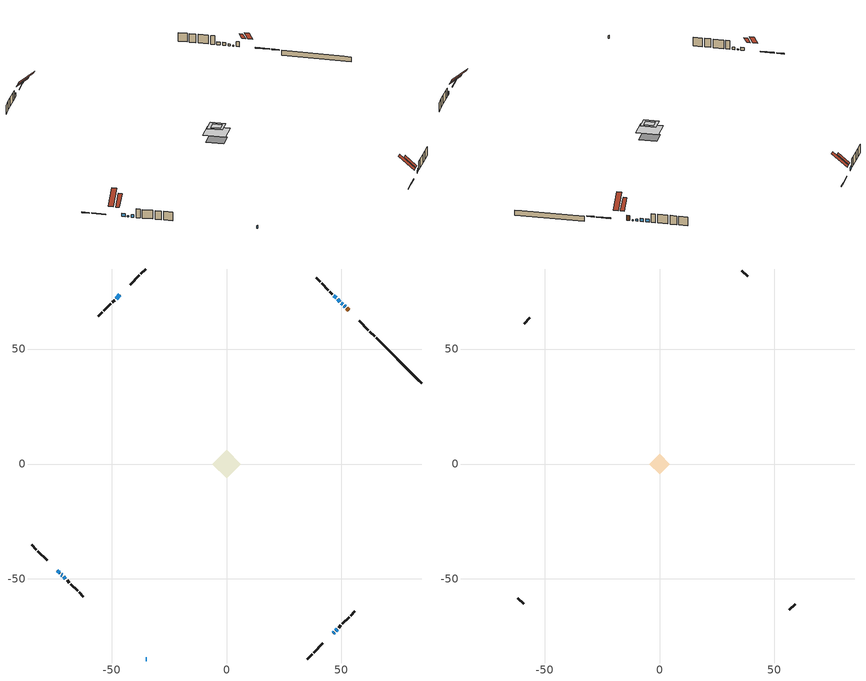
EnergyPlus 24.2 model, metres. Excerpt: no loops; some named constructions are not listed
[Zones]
conditioned space
 floor adiabatic (AdiabaticFloorConstruction): -6.3,0 0,6.3 6.3,0 0,-6.3 z1.9
 floor foundation (Slab1 construction): -4.92,0.22 -0.22,4.92 4.92,-0.22 0.22,-4.92 z-1.48
 wall outside (RimJoist1 construction): 35.13,-84.81 37.25,-82.69 / -84.81,-35.13 -82.69,-37.25 / -35.13,84.81 -37.25,82.69 / 64.45,55.49 62.33,57.61 z0.68:0.98
 wall outside (RimJoist2 construction): 37.91,-82.03 41.94,-78 / -82.03,-37.91 -78,-41.94 / -37.91,82.03 -41.94,78 / 61.68,58.26 57.64,62.3 z0.68:0.98
 wall outside (AdiabaticWallConstruction 1): 53.15,66.79 52.23,67.71 z0.68:2.71
 wall outside (AdiabaticWallConstruction): -35.13,-84.81 -34.71,-84.81 / -73.5,-46.44 -72.53,-47.41 / 49.32,70.62 48.35,71.59 / 47.69,72.25 46.72,73.22 z0.68:1.9; 51.58,68.36 51.21,68.73 / -71.88,-48.06 -71.51,-48.43 z0.68:1.07; 50.55,69.39 49.97,69.97 z0.68:1.44; -46.44,73.5 -47.98,71.96 / 47.51,-72.43 48.08,-71.86 z0.68:2.05; 46.44,-73.5 46.85,-73.09 / -70.85,-49.09 -70.02,-49.91 z0.68:1.7
 wall outside (Wall1 construction): 48.74,-71.2 49.79,-70.15 / -69.37,-50.57 -68.31,-51.62 / -48.64,71.3 -49.69,70.25 / 46.07,73.87 45.01,74.93 z0.68:4.34
 wall outside (Wall2 construction): 50.45,-69.49 53.39,-66.55 / -67.66,-52.28 -64.72,-55.22 / -50.35,69.59 -53.29,66.65 / 44.35,75.59 41.42,78.52 z0.68:4.34
 wall outside (Wall3 construction): 54.05,-65.89 55.85,-64.09 / -64.06,-55.88 -62.26,-57.68 / -53.95,65.99 -55.75,64.19 / 40.76,79.18 38.96,80.98 z0.68:4.34
 wall foundation (FoundationWall1 construction): 65.11,54.83,-1.48 65.11,54.83,0.68 82.84,37.1,0.68 82.84,37.1,0.54 84.81,35.13,0.54 84.81,35.13,-1.48
 window (WindowConstruction 8): -35.13,-84.81 -34.71,-84.81 z0.68:1.9
 window (WindowConstruction 7): -73.5,-46.44 -72.53,-47.41 z0.68:1.9
 window (WindowConstruction 9): 51.57,68.37 51.21,68.73 z0.68:1.07
 window (WindowConstruction 10): -71.88,-48.06 -71.51,-48.43 z0.68:1.07
 window (WindowConstruction): 50.55,69.39 49.98,69.96 z0.68:1.44
 window (WindowConstruction 1): -46.44,73.5 -47.98,71.96 z0.68:2.05
 window (WindowConstruction 2): 46.44,-73.5 46.85,-73.09 z0.68:1.69
 window (WindowConstruction 3): 47.51,-72.43 48.08,-71.86 z0.68:2.05
 window (WindowConstruction 4): -70.85,-49.09 -70.03,-49.91 z0.68:1.69
 window (WindowConstruction 5): 49.32,70.62 48.35,71.59 z0.68:1.9
 window (WindowConstruction 6): 47.69,72.25 46.72,73.22 z0.68:1.9
 door (Door): 53.15,66.79 52.23,67.71 z0.68:2.71
 ceiling adiabatic (AdiabaticFloorConstruction): 0,-6.3 6.3,0 0,6.3 -6.3,0 z1.9
 roof outside (Roof3 construction): 45.78,-74.16,4.34 42.5,-70.88,8.21 41.43,-71.95,8.21 44.71,-75.23,4.34; -74.16,-45.78,4.34 -70.88,-42.5,8.21 -71.95,-41.43,8.21 -75.23,-44.71,4.34; -45.78,74.16,4.34 -42.5,70.88,8.21 -41.43,71.95,8.21 -44.71,75.23,4.34; 53.8,66.14,4.34 50.52,62.85,8.21 51.59,61.78,8.21 54.87,65.07,4.34
attic - vented
 floor to conditioned space (Floor1 construction Reversed): -2.59,0 0,2.59 2.59,0 0,-2.59 z4.34
 floor to conditioned space (Floor2 construction Reversed): -4.4,0 0,4.4 4.4,0 0,-4.4 z4.34
 wall outside (Wall4 construction): 56.5,-63.43 59.02,-60.92 / -61.6,-58.34 -59.09,-60.85 / -56.4,63.54 -58.92,61.02 / 38.3,81.64 35.79,84.15 z0.68:4.34
 roof outside (Roof1 construction): 44.05,-75.89,4.34 39.58,-71.42,9.61 38.13,-72.87,9.61 42.6,-77.34,4.34; -75.89,-44.05,4.34 -71.42,-39.58,9.61 -72.87,-38.13,9.61 -77.34,-42.6,4.34; -44.05,75.89,4.34 -39.58,71.42,9.61 -38.13,72.87,9.61 -42.6,77.34,4.34; 55.53,64.41,4.34 51.06,59.94,9.61 52.51,58.49,9.61 56.98,62.96,4.34
[Material] Roughness=Rough; Thermal Absorptance=0.9
Name | Thickness {m} | Conductivity {W/m-K} | Density {kg/m3} | Specific Heat {J/kg-K} | Solar Absorptance | Visible Absorptance
ceiling stud and cavity | 0.1397 | 0.105783 | 65.682 | 1177.47 | 0.7 | 0.7
ceiling stud and cavity 1 | 0.0889 | 0.9709 | 20.9862 | 1087.66 | 0.7 | 0.7
gypsum board | 0.0127 | 0.160291 | 801 | 837.4 | 0.6 | 0.6
gypsum board 1 | 0.00254 | 0.160291 | 801 | 837.4 | 0.6 | 0.6
[Construction]
Floor1 construction: ceiling stud and cavity, gypsum board
Floor2 construction: ceiling stud and cavity 1, gypsum board 1
[EnergyManagementSystem:Program]
natural_vent_program: Set Tin = tin_s; Set Tout = tout_s; Set Wout = out_wt_s; Set Pbar = out_pb_s; Set Phiout = (@RhFnTdbWPb Tout Wout Pbar); Set MaxHR = 0.0115; Set Tnvsp = (htg_sp_s + clg_sp_s) / 2; Set NVavail = natural_vent_s; Set ClgSsnAvail = cool_season; Set Qnv = 0; Set Qwhf = 0; Set whole_house_fan_mix_act = 0; Set whole_house_fan_act = 0; If ((Wout < MaxHR) && (Tin > Tout) && (Tin > Tnvsp) && (ClgSsnAvail > 0)); Set WHF_Flow = 0; Set Adj = (Tin-Tnvsp)/(Tin-Tout); Set Adj = (@Min Adj 1); Set Adj = (@Max Adj 0); If (WHF_Flow > 0); Set Qwhf = WHF_Flow*Adj; Set whole_house_fan_mix_act = WHF_Flow*Adj; Set WHF_W = 0; Set whole_house_fan_act = WHF_W*Adj; ElseIf (NVavail > 0); Set NVArea = 0.0; Set Cs = 0.00015761837850905244; Set Cw = 2.9389997769960173e-05; Set Tdiff = Tin-Tout; Set dT = (@Abs Tdiff); Set Vwind = site_vw_s; Set SGNV = NVArea*Adj*((((Cs*dT)+(Cw*(Vwind^2)))^0.5)/1000); Set MaxNV = 1.7066673562068484; Set Qnv = (@Min SGNV MaxNV); EndIf; EndIf; Set natural_vent_flow_act = Qnv; Set whole_house_fan_flow_act = Qwhf; Set natural_vent_program_Qnv = Qnv; Set natural_vent_program_Qwhf = Qwhf
total_airflows_program: Set total_infil_flow_rate = 0; Set total_mechvent_flow_rate = 0; Set total_natvent_flow_rate = 0; Set total_whf_flow_rate = 0; Set total_infil_flow_rate = total_infil_flow_rate + (infil_program_Qinf * 1); Set total_mechvent_flow_rate = total_mechvent_flow_rate + (infil_program_Qfan * 1); Set total_natvent_flow_rate = total_natvent_flow_rate + (natural_vent_program_Qnv * 1); Set total_whf_flow_rate = total_whf_flow_rate + (natural_vent_program_Qwhf * 1)
total_loads_program: Set loads_htg_tot = 0; Set loads_clg_tot = 0; If htg_load_cond > 0; Set loads_htg_tot = loads_htg_tot + (htg_load_cond - clg_load_cond) * 1.0; EndIf; Set loads_htg_tot = (@Max loads_htg_tot 0); If clg_load_cond > 0; Set loads_clg_tot = loads_clg_tot + (clg_load_cond - htg_load_cond) * 0.0; EndIf; Set loads_clg_tot = (@Max loads_clg_tot 0)
unmet_hours_program: Set htg_unmet_hours = 0; Set clg_unmet_hours = 0; Set unit_htg_unmet_hours = 0; If ((DayOfYear >= 1) && (DayOfYear <= 365)); Set unit_htg_unmet_hours = unit_htg_unmet_hours + conditioned_space_htg_unmet_s; If unit_htg_unmet_hours > htg_unmet_hours; Set htg_unmet_hours = unit_htg_unmet_hours; EndIf; EndIf
water_heater_EC_adj: If WarmupFlag == 0; Set dhw_e_cons = water_heater_energy + water_heater_on_cycle_parasitic + water_heater_off_cycle_parasitic; Set water_heater_ec_adj_act = 0.0 * dhw_e_cons / 1; EndIf
[EnergyManagementSystem:ProgramCallingManager]
component_loads_program_calling_manager: EndOfZoneTimestepAfterZoneReporting; component_loads_program
fridge_schedule_program_calling_manager: BeginZoneTimestepAfterInitHeatBalance; fridge_schedule_program
furnace_supply_fan_disaggregate_program_calling_manager: EndOfSystemTimestepBeforeHVACReporting; furnace_supply_fan_disaggregate_program
infil_program_calling_manager: BeginZoneTimestepAfterInitHeatBalance; infil_program
natural_vent_program_calling_manager: BeginZoneTimestepAfterInitHeatBalance; natural_vent_program
total_airflows_program_calling_manager: EndOfZoneTimestepAfterZoneReporting; total_airflows_program
total_loads_program_calling_manager: EndOfZoneTimestepAfterZoneReporting; total_loads_program
unmet_hours_program_calling_manager: EndOfZoneTimestepBeforeZoneReporting; unmet_hours_program
water_heater_EC_adj_ProgramManager: EndOfSystemTimestepBeforeHVACReporting; water_heater_EC_adj
[EnergyManagementSystem:OutputVariable] Type of Data in Variable=Summed
Name | EMS Variable | Update Frequency | EMS Program or Subroutine | Units
furnace supply fan disaggregate htg primary | furnace_supply_fan_primary_htg | SystemTimestep | furnace_supply_fan_disaggregate_program | J
loads_htg_tot_peakload_outvar; loads_htg_tot_annual_outvar; Energy Management System Output Variable 1; Energy Management System Output Variable 45 | loads_htg_tot | ZoneTimestep | total_loads_program | J
loads_clg_tot_peakload_outvar; loads_clg_tot_annual_outvar; Energy Management System Output Variable 2; Energy Management System Output Variable 46 | loads_clg_tot | ZoneTimestep | total_loads_program | J
htg_unmet_hours_annual_outvar; Energy Management System Output Variable 3 | htg_unmet_hours | ZoneTimestep | unmet_hours_program | hr
clg_unmet_hours_annual_outvar; Energy Management System Output Variable 4 | clg_unmet_hours | ZoneTimestep | unmet_hours_program | hr
loads_htg_roofs_annual_outvar; Energy Management System Output Variable 5 | loads_htg_roofs | ZoneTimestep | component_loads_program | J
loads_htg_ceilings_annual_outvar; Energy Management System Output Variable 6 | loads_htg_ceilings | ZoneTimestep | component_loads_program | J
loads_htg_walls_annual_outvar; Energy Management System Output Variable 7 | loads_htg_walls | ZoneTimestep | component_loads_program | J
loads_htg_rim_joists_annual_outvar; Energy Management System Output Variable 8 | loads_htg_rim_joists | ZoneTimestep | component_loads_program | J
loads_htg_foundation_walls_annual_outvar; Energy Management System Output Variable 9 | loads_htg_foundation_walls | ZoneTimestep | component_loads_program | J
loads_htg_doors_annual_outvar; Energy Management System Output Variable 10 | loads_htg_doors | ZoneTimestep | component_loads_program | J
loads_htg_windows_conduction_annual_outvar; Energy Management System Output Variable 11 | loads_htg_windows_conduction | ZoneTimestep | component_loads_program | J
loads_htg_windows_solar_annual_outvar; Energy Management System Output Variable 12 | loads_htg_windows_solar | ZoneTimestep | component_loads_program | J
loads_htg_skylights_conduction_annual_outvar; Energy Management System Output Variable 13 | loads_htg_skylights_conduction | ZoneTimestep | component_loads_program | J
loads_htg_skylights_solar_annual_outvar; Energy Management System Output Variable 14 | loads_htg_skylights_solar | ZoneTimestep | component_loads_program | J
loads_htg_floors_annual_outvar; Energy Management System Output Variable 15 | loads_htg_floors | ZoneTimestep | component_loads_program | J
loads_htg_slabs_annual_outvar; Energy Management System Output Variable 16 | loads_htg_slabs | ZoneTimestep | component_loads_program | J
loads_htg_internal_mass_annual_outvar; Energy Management System Output Variable 17 | loads_htg_internal_mass | ZoneTimestep | component_loads_program | J
loads_htg_infil_annual_outvar; Energy Management System Output Variable 18 | loads_htg_infil | ZoneTimestep | component_loads_program | J
loads_htg_natvent_annual_outvar; Energy Management System Output Variable 19 | loads_htg_natvent | ZoneTimestep | component_loads_program | J
loads_htg_mechvent_annual_outvar; Energy Management System Output Variable 20 | loads_htg_mechvent | ZoneTimestep | component_loads_program | J
loads_htg_whf_annual_outvar; Energy Management System Output Variable 21 | loads_htg_whf | ZoneTimestep | component_loads_program | J
loads_htg_ducts_annual_outvar; Energy Management System Output Variable 22 | loads_htg_ducts | ZoneTimestep | component_loads_program | J
loads_htg_intgains_annual_outvar; Energy Management System Output Variable 23 | loads_htg_intgains | ZoneTimestep | component_loads_program | J
loads_htg_lighting_annual_outvar; Energy Management System Output Variable 24 | loads_htg_lighting | ZoneTimestep | component_loads_program | J
loads_clg_roofs_annual_outvar; Energy Management System Output Variable 25 | loads_clg_roofs | ZoneTimestep | component_loads_program | J
loads_clg_ceilings_annual_outvar; Energy Management System Output Variable 26 | loads_clg_ceilings | ZoneTimestep | component_loads_program | J
loads_clg_walls_annual_outvar; Energy Management System Output Variable 27 | loads_clg_walls | ZoneTimestep | component_loads_program | J
loads_clg_rim_joists_annual_outvar; Energy Management System Output Variable 28 | loads_clg_rim_joists | ZoneTimestep | component_loads_program | J
loads_clg_foundation_walls_annual_outvar; Energy Management System Output Variable 29 | loads_clg_foundation_walls | ZoneTimestep | component_loads_program | J
loads_clg_doors_annual_outvar; Energy Management System Output Variable 30 | loads_clg_doors | ZoneTimestep | component_loads_program | J
loads_clg_windows_conduction_annual_outvar; Energy Management System Output Variable 31 | loads_clg_windows_conduction | ZoneTimestep | component_loads_program | J
loads_clg_windows_solar_annual_outvar; Energy Management System Output Variable 32 | loads_clg_windows_solar | ZoneTimestep | component_loads_program | J
loads_clg_skylights_conduction_annual_outvar; Energy Management System Output Variable 33 | loads_clg_skylights_conduction | ZoneTimestep | component_loads_program | J
loads_clg_skylights_solar_annual_outvar; Energy Management System Output Variable 34 | loads_clg_skylights_solar | ZoneTimestep | component_loads_program | J
loads_clg_floors_annual_outvar; Energy Management System Output Variable 35 | loads_clg_floors | ZoneTimestep | component_loads_program | J
loads_clg_slabs_annual_outvar; Energy Management System Output Variable 36 | loads_clg_slabs | ZoneTimestep | component_loads_program | J
loads_clg_internal_mass_annual_outvar; Energy Management System Output Variable 37 | loads_clg_internal_mass | ZoneTimestep | component_loads_program | J
loads_clg_infil_annual_outvar; Energy Management System Output Variable 38 | loads_clg_infil | ZoneTimestep | component_loads_program | J
loads_clg_natvent_annual_outvar; Energy Management System Output Variable 39 | loads_clg_natvent | ZoneTimestep | component_loads_program | J
loads_clg_mechvent_annual_outvar; Energy Management System Output Variable 40 | loads_clg_mechvent | ZoneTimestep | component_loads_program | J
loads_clg_whf_annual_outvar; Energy Management System Output Variable 41 | loads_clg_whf | ZoneTimestep | component_loads_program | J
loads_clg_ducts_annual_outvar; Energy Management System Output Variable 42 | loads_clg_ducts | ZoneTimestep | component_loads_program | J
loads_clg_intgains_annual_outvar; Energy Management System Output Variable 43 | loads_clg_intgains | ZoneTimestep | component_loads_program | J
loads_clg_lighting_annual_outvar; Energy Management System Output Variable 44 | loads_clg_lighting | ZoneTimestep | component_loads_program | J
[Schedule:Day:Interval]
interior lighting schedule day: No, 01:00, 0.108182, 04:00, 0.0901515, 05:00, 0.0991667, 06:00, 0.162273, 07:00, 0.270455, 08:00, 0.342576, 10:00, 0.369621, 11:00, 0.351591, 12:00, 0.333561, 13:00, 0.324545, 14:00, 0.31553, 15:00, 0.333561, 16:00, 0.369621, 17:00, 0.450758, 18:00, 0.585985, 19:00, 0.775303, 20:00, 0.955606, 21:00, 0.991667, 22:00, 0.712197, 23:00, 0.360606, 24:00, 0.162273
interior lighting schedule day 1: No, 01:00, 0.100909, 04:00, 0.0840909, 05:00, 0.0925, 06:00, 0.151364, 07:00, 0.252273, 08:00, 0.319545, 10:00, 0.344773, 11:00, 0.327955, 12:00, 0.311136, 13:00, 0.302727, 14:00, 0.294318, 15:00, 0.311136, 16:00, 0.344773, 17:00, 0.420455, 18:00, 0.546591, 19:00, 0.723182, 20:00, 0.891364, 21:00, 0.925, 22:00, 0.664318, 23:00, 0.336364, 24:00, 0.151364
interior lighting schedule day 2: No, 01:00, 0.0927273, 04:00, 0.0772727, 05:00, 0.085, 06:00, 0.139091, 07:00, 0.231818, 08:00, 0.293636, 10:00, 0.316818, 11:00, 0.301364, 12:00, 0.285909, 13:00, 0.278182, 14:00, 0.270455, 15:00, 0.285909, 16:00, 0.316818, 17:00, 0.386364, 18:00, 0.502273, 19:00, 0.664545, 20:00, 0.819091, 21:00, 0.85, 22:00, 0.610455, 23:00, 0.309091, 24:00, 0.139091
interior lighting schedule day 3: No, 01:00, 0.0845455, 04:00, 0.0704545, 05:00, 0.0775, 06:00, 0.126818, 07:00, 0.211364, 08:00, 0.267727, 10:00, 0.288864, 11:00, 0.274773, 12:00, 0.260682, 13:00, 0.253636, 14:00, 0.246591, 15:00, 0.260682, 16:00, 0.288864, 17:00, 0.352273, 18:00, 0.457955, 19:00, 0.605909, 20:00, 0.746818, 21:00, 0.775, 22:00, 0.556591, 23:00, 0.281818, 24:00, 0.126818
interior lighting schedule day 4: No, 01:00, 0.0763636, 04:00, 0.0636364, 05:00, 0.07, 06:00, 0.114545, 07:00, 0.190909, 08:00, 0.241818, 10:00, 0.260909, 11:00, 0.248182, 12:00, 0.235455, 13:00, 0.229091, 14:00, 0.222727, 15:00, 0.235455, 16:00, 0.260909, 17:00, 0.318182, 18:00, 0.413636, 19:00, 0.547273, 20:00, 0.674545, 21:00, 0.7, 22:00, 0.502727, 23:00, 0.254545, 24:00, 0.114545
interior lighting schedule day 5: No, 01:00, 0.0727273, 04:00, 0.0606061, 05:00, 0.0666667, 06:00, 0.109091, 07:00, 0.181818, 08:00, 0.230303, 10:00, 0.248485, 11:00, 0.236364, 12:00, 0.224242, 13:00, 0.218182, 14:00, 0.212121, 15:00, 0.224242, 16:00, 0.248485, 17:00, 0.30303, 18:00, 0.393939, 19:00, 0.521212, 20:00, 0.642424, 21:00, 0.666667, 22:00, 0.478788, 23:00, 0.242424, 24:00, 0.109091
interior lighting schedule day 6: No, 01:00, 0.0745455, 04:00, 0.0621212, 05:00, 0.0683333, 06:00, 0.111818, 07:00, 0.186364, 08:00, 0.236061, 10:00, 0.254697, 11:00, 0.242273, 12:00, 0.229848, 13:00, 0.223636, 14:00, 0.217424, 15:00, 0.229848, 16:00, 0.254697, 17:00, 0.310606, 18:00, 0.403788, 19:00, 0.534242, 20:00, 0.658485, 21:00, 0.683333, 22:00, 0.490758, 23:00, 0.248485, 24:00, 0.111818
interior lighting schedule day 7: No, 01:00, 0.08, 04:00, 0.0666667, 05:00, 0.0733333, 06:00, 0.12, 07:00, 0.2, 08:00, 0.253333, 10:00, 0.273333, 11:00, 0.26, 12:00, 0.246667, 13:00, 0.24, 14:00, 0.233333, 15:00, 0.246667, 16:00, 0.273333, 17:00, 0.333333, 18:00, 0.433333, 19:00, 0.573333, 20:00, 0.706667, 21:00, 0.733333, 22:00, 0.526667, 23:00, 0.266667, 24:00, 0.12
interior lighting schedule day 8: No, 01:00, 0.0890909, 04:00, 0.0742424, 05:00, 0.0816667, 06:00, 0.133636, 07:00, 0.222727, 08:00, 0.282121, 10:00, 0.304394, 11:00, 0.289545, 12:00, 0.274697, 13:00, 0.267273, 14:00, 0.259848, 15:00, 0.274697, 16:00, 0.304394, 17:00, 0.371212, 18:00, 0.482576, 19:00, 0.638485, 20:00, 0.78697, 21:00, 0.816667, 22:00, 0.586515, 23:00, 0.29697, 24:00, 0.133636
interior lighting schedule day 9: No, 01:00, 0.0972727, 04:00, 0.0810606, 05:00, 0.0891667, 06:00, 0.145909, 07:00, 0.243182, 08:00, 0.30803, 10:00, 0.332348, 11:00, 0.316136, 12:00, 0.299924, 13:00, 0.291818, 14:00, 0.283712, 15:00, 0.299924, 16:00, 0.332348, 17:00, 0.405303, 18:00, 0.526894, 19:00, 0.697121, 20:00, 0.859242, 21:00, 0.891667, 22:00, 0.640379, 23:00, 0.324242, 24:00, 0.145909
interior lighting schedule day 10: No, 01:00, 0.105455, 04:00, 0.0878788, 05:00, 0.0966667, 06:00, 0.158182, 07:00, 0.263636, 08:00, 0.333939, 10:00, 0.360303, 11:00, 0.342727, 12:00, 0.325152, 13:00, 0.316364, 14:00, 0.307576, 15:00, 0.325152, 16:00, 0.360303, 17:00, 0.439394, 18:00, 0.571212, 19:00, 0.755758, 20:00, 0.931515, 21:00, 0.966667, 22:00, 0.694242, 23:00, 0.351515, 24:00, 0.158182
interior lighting schedule day 11: No, 01:00, 0.109091, 04:00, 0.0909091, 05:00, 0.1, 06:00, 0.163636, 07:00, 0.272727, 08:00, 0.345455, 10:00, 0.372727, 11:00, 0.354545, 12:00, 0.336364, 13:00, 0.327273, 14:00, 0.318182, 15:00, 0.336364, 16:00, 0.372727, 17:00, 0.454545, 18:00, 0.590909, 19:00, 0.781818, 20:00, 0.963636, 21:00, 1, 22:00, 0.718182, 23:00, 0.363636, 24:00, 0.163636
interior lighting schedule default day; occupants schedule default day; clothes dryer schedule default day; cooking range schedule default day; mech vent bath fan 0 schedule default day; mech vent bath fan 1 schedule default day; mech vent range fan 0 schedule default day; misc plug loads schedule default day; general water use schedule default day; clothes dryer exhaust 0 schedule default day; cooling season schedule day; cooling season schedule day 2; cooling season schedule default day; exterior lighting schedule default day; natural vent schedule default day: No, 24:00, 0
occupants schedule day: No, 05:00, 0.426829, 06:00, 0.719512, 07:00, 1, 08:00, 0.670732, 09:00, 0.329268, 14:00, 0.170732, 15:00, 0.231707, 16:00, 0.329268, 17:00, 0.5, 18:00, 0.670732, 19:00, 0.829268, 21:00, 1, 22:00, 0.853659, 23:00, 0.646341, 24:00, 0.426829
clothes dryer schedule day; clothes dryer exhaust 0 schedule day: No, 01:00, 0.123457, 02:00, 0.0740741, 03:00, 0.0493827, 04:00, 0.0246914, 05:00, 0.0493827, 06:00, 0.0740741, 07:00, 0.197531, 08:00, 0.395062, 09:00, 0.592593, 10:00, 0.839506, 11:00, 0.962963, 12:00, 1, 13:00, 0.91358, 14:00, 0.82716, 15:00, 0.716049, 16:00, 0.753086, 17:00, 0.679012, 18:00, 0.666667, 20:00, 0.62963, 21:00, 0.641975, 22:00, 0.666667, 23:00, 0.54321, 24:00, 0.296296
cooking range schedule day: No, 05:00, 0.0597015, 06:00, 0.11194, 07:00, 0.171642, 08:00, 0.291045, 11:00, 0.343284, 12:00, 0.402985, 13:00, 0.462687, 14:00, 0.343284, 15:00, 0.291045, 16:00, 0.402985, 17:00, 0.567164, 18:00, 1, 19:00, 0.850746, 20:00, 0.432836, 21:00, 0.291045, 22:00, 0.231343, 23:00, 0.171642, 24:00, 0.11194
mech vent bath fan 0 schedule day; mech vent bath fan 1 schedule day: No, 07:00, 0, 08:00, 1, 09:00, 0.2, 24:00, 0
mech vent range fan 0 schedule day: No, 18:00, 0, 19:00, 1, 20:00, 0.2, 24:00, 0
misc plug loads schedule day: No, 06:00, 0.705882, 07:00, 0.745098, 08:00, 0.803922, 15:00, 0.823529, 16:00, 0.862745, 17:00, 0.921569, 18:00, 0.980392, 19:00, 1, 20:00, 0.980392, 21:00, 0.941176, 22:00, 0.862745, 23:00, 0.784314, 24:00, 0.72549
general water use schedule day: No, 01:00, 0.315068, 03:00, 0.287671, 04:00, 0.342466, 05:00, 0.369863, 06:00, 0.520548, 07:00, 0.60274, 08:00, 0.534247, 10:00, 0.506849, 11:00, 0.465753, 14:00, 0.479452, 15:00, 0.534247, 16:00, 0.589041, 17:00, 0.69863, 18:00, 0.876712, 19:00, 0.890411, 20:00, 0.986301, 21:00, 1, 22:00, 0.863014, 23:00, 0.616438, 24:00, 0.465753
cooling season schedule day 1: No, 24:00, 1
exterior lighting schedule day: No, 01:00, 0.566667, 03:00, 0.524167, 05:00, 0.495833, 06:00, 0.5525, 07:00, 0.623333, 08:00, 0.580833, 09:00, 0.439167, 10:00, 0.354167, 12:00, 0.34, 13:00, 0.354167, 14:00, 0.396667, 15:00, 0.425, 16:00, 0.495833, 17:00, 0.623333, 18:00, 0.793333, 19:00, 0.906667, 20:00, 0.963333, 21:00, 0.991667, 22:00, 0.920833, 23:00, 0.793333, 24:00, 0.665833
exterior lighting schedule day 1: No, 01:00, 0.528571, 03:00, 0.488929, 05:00, 0.4625, 06:00, 0.515357, 07:00, 0.581429, 08:00, 0.541786, 09:00, 0.409643, 10:00, 0.330357, 12:00, 0.317143, 13:00, 0.330357, 14:00, 0.37, 15:00, 0.396429, 16:00, 0.4625, 17:00, 0.581429, 18:00, 0.74, 19:00, 0.845714, 20:00, 0.898571, 21:00, 0.925, 22:00, 0.858929, 23:00, 0.74, 24:00, 0.621071
exterior lighting schedule day 10: No, 01:00, 0.552381, 03:00, 0.510952, 05:00, 0.483333, 06:00, 0.538571, 07:00, 0.607619, 08:00, 0.56619, 09:00, 0.428095, 10:00, 0.345238, 12:00, 0.331429, 13:00, 0.345238, 14:00, 0.386667, 15:00, 0.414286, 16:00, 0.483333, 17:00, 0.607619, 18:00, 0.773333, 19:00, 0.88381, 20:00, 0.939048, 21:00, 0.966667, 22:00, 0.897619, 23:00, 0.773333, 24:00, 0.649048
exterior lighting schedule day 11: No, 01:00, 0.571429, 03:00, 0.528571, 05:00, 0.5, 06:00, 0.557143, 07:00, 0.628571, 08:00, 0.585714, 09:00, 0.442857, 10:00, 0.357143, 12:00, 0.342857, 13:00, 0.357143, 14:00, 0.4, 15:00, 0.428571, 16:00, 0.5, 17:00, 0.628571, 18:00, 0.8, 19:00, 0.914286, 20:00, 0.971429, 21:00, 1, 22:00, 0.928571, 23:00, 0.8, 24:00, 0.671429
exterior lighting schedule day 2: No, 01:00, 0.485714, 03:00, 0.449286, 05:00, 0.425, 06:00, 0.473571, 07:00, 0.534286, 08:00, 0.497857, 09:00, 0.376429, 10:00, 0.303571, 12:00, 0.291429, 13:00, 0.303571, 14:00, 0.34, 15:00, 0.364286, 16:00, 0.425, 17:00, 0.534286, 18:00, 0.68, 19:00, 0.777143, 20:00, 0.825714, 21:00, 0.85, 22:00, 0.789286, 23:00, 0.68, 24:00, 0.570714
exterior lighting schedule day 3: No, 01:00, 0.442857, 03:00, 0.409643, 05:00, 0.3875, 06:00, 0.431786, 07:00, 0.487143, 08:00, 0.453929, 09:00, 0.343214, 10:00, 0.276786, 12:00, 0.265714, 13:00, 0.276786, 14:00, 0.31, 15:00, 0.332143, 16:00, 0.3875, 17:00, 0.487143, 18:00, 0.62, 19:00, 0.708571, 20:00, 0.752857, 21:00, 0.775, 22:00, 0.719643, 23:00, 0.62, 24:00, 0.520357
exterior lighting schedule day 4: No, 01:00, 0.4, 03:00, 0.37, 05:00, 0.35, 06:00, 0.39, 07:00, 0.44, 08:00, 0.41, 09:00, 0.31, 10:00, 0.25, 12:00, 0.24, 13:00, 0.25, 14:00, 0.28, 15:00, 0.3, 16:00, 0.35, 17:00, 0.44, 18:00, 0.56, 19:00, 0.64, 20:00, 0.68, 21:00, 0.7, 22:00, 0.65, 23:00, 0.56, 24:00, 0.47
exterior lighting schedule day 5: No, 01:00, 0.380952, 03:00, 0.352381, 05:00, 0.333333, 06:00, 0.371429, 07:00, 0.419048, 08:00, 0.390476, 09:00, 0.295238, 10:00, 0.238095, 12:00, 0.228571, 13:00, 0.238095, 14:00, 0.266667, 15:00, 0.285714, 16:00, 0.333333, 17:00, 0.419048, 18:00, 0.533333, 19:00, 0.609524, 20:00, 0.647619, 21:00, 0.666667, 22:00, 0.619048, 23:00, 0.533333, 24:00, 0.447619
exterior lighting schedule day 6: No, 01:00, 0.390476, 03:00, 0.36119, 05:00, 0.341667, 06:00, 0.380714, 07:00, 0.429524, 08:00, 0.400238, 09:00, 0.302619, 10:00, 0.244048, 12:00, 0.234286, 13:00, 0.244048, 14:00, 0.273333, 15:00, 0.292857, 16:00, 0.341667, 17:00, 0.429524, 18:00, 0.546667, 19:00, 0.624762, 20:00, 0.66381, 21:00, 0.683333, 22:00, 0.634524, 23:00, 0.546667, 24:00, 0.45881
exterior lighting schedule day 7: No, 01:00, 0.419048, 03:00, 0.387619, 05:00, 0.366667, 06:00, 0.408571, 07:00, 0.460952, 08:00, 0.429524, 09:00, 0.324762, 10:00, 0.261905, 12:00, 0.251429, 13:00, 0.261905, 14:00, 0.293333, 15:00, 0.314286, 16:00, 0.366667, 17:00, 0.460952, 18:00, 0.586667, 19:00, 0.670476, 20:00, 0.712381, 21:00, 0.733333, 22:00, 0.680952, 23:00, 0.586667, 24:00, 0.492381
exterior lighting schedule day 8: No, 01:00, 0.466667, 03:00, 0.431667, 05:00, 0.408333, 06:00, 0.455, 07:00, 0.513333, 08:00, 0.478333, 09:00, 0.361667, 10:00, 0.291667, 12:00, 0.28, 13:00, 0.291667, 14:00, 0.326667, 15:00, 0.35, 16:00, 0.408333, 17:00, 0.513333, 18:00, 0.653333, 19:00, 0.746667, 20:00, 0.793333, 21:00, 0.816667, 22:00, 0.758333, 23:00, 0.653333, 24:00, 0.548333
exterior lighting schedule day 9: No, 01:00, 0.509524, 03:00, 0.47131, 05:00, 0.445833, 06:00, 0.496786, 07:00, 0.560476, 08:00, 0.522262, 09:00, 0.394881, 10:00, 0.318452, 12:00, 0.305714, 13:00, 0.318452, 14:00, 0.356667, 15:00, 0.382143, 16:00, 0.445833, 17:00, 0.560476, 18:00, 0.713333, 19:00, 0.815238, 20:00, 0.86619, 21:00, 0.891667, 22:00, 0.827976, 23:00, 0.713333, 24:00, 0.59869
[Schedule:Week:Daily]
clothes dryer exhaust 0 schedule Week Rule - Jan1-Dec31: clothes dryer exhaust 0 schedule day, clothes dryer exhaust 0 schedule day, clothes dryer exhaust 0 schedule day, clothes dryer exhaust 0 schedule day, clothes dryer exhaust 0 schedule day, clothes dryer exhaust 0 schedule day, clothes dryer exhaust 0 schedule day, clothes dryer exhaust 0 schedule default day, clothes dryer exhaust 0 schedule default day, clothes dryer exhaust 0 schedule default day, clothes dryer exhaust 0 schedule default day, clothes dryer exhaust 0 schedule default day
cooling season schedule Week Rule - Jan1-Apr28: cooling season schedule day, cooling season schedule day, cooling season schedule day, cooling season schedule day, cooling season schedule day, cooling season schedule day, cooling season schedule day, cooling season schedule default day, cooling season schedule default day, cooling season schedule default day, cooling season schedule default day, cooling season schedule default day
cooling season schedule Week Rule - Apr29-May5: cooling season schedule day, cooling season schedule day, cooling season schedule day 1, cooling season schedule day 1, cooling season schedule day 1, cooling season schedule day 1, cooling season schedule day 1, cooling season schedule default day, cooling season schedule default day, cooling season schedule default day, cooling season schedule default day, cooling season schedule default day
cooling season schedule Week Rule - May6-Sep29: cooling season schedule day 1, cooling season schedule day 1, cooling season schedule day 1, cooling season schedule day 1, cooling season schedule day 1, cooling season schedule day 1, cooling season schedule day 1, cooling season schedule default day, cooling season schedule default day, cooling season schedule default day, cooling season schedule default day, cooling season schedule default day
cooling season schedule Week Rule - Sep30-Oct6: cooling season schedule day 1, cooling season schedule day 2, cooling season schedule day 2, cooling season schedule day 2, cooling season schedule day 2, cooling season schedule day 2, cooling season schedule day 2, cooling season schedule default day, cooling season schedule default day, cooling season schedule default day, cooling season schedule default day, cooling season schedule default day
cooling season schedule Week Rule - Oct7-Dec31: cooling season schedule day 2, cooling season schedule day 2, cooling season schedule day 2, cooling season schedule day 2, cooling season schedule day 2, cooling season schedule day 2, cooling season schedule day 2, cooling season schedule default day, cooling season schedule default day, cooling season schedule default day, cooling season schedule default day, cooling season schedule default day
exterior lighting schedule Week Rule - Sep2-Sep29: exterior lighting schedule day 8, exterior lighting schedule day 8, exterior lighting schedule day 8, exterior lighting schedule day 8, exterior lighting schedule day 8, exterior lighting schedule day 8, exterior lighting schedule day 8, exterior lighting schedule default day, exterior lighting schedule default day, exterior lighting schedule default day, exterior lighting schedule default day, exterior lighting schedule default day
exterior lighting schedule Week Rule - Sep30-Oct6: exterior lighting schedule day 8, exterior lighting schedule day 9, exterior lighting schedule day 9, exterior lighting schedule day 9, exterior lighting schedule day 9, exterior lighting schedule day 9, exterior lighting schedule day 9, exterior lighting schedule default day, exterior lighting schedule default day, exterior lighting schedule default day, exterior lighting schedule default day, exterior lighting schedule default day
exterior lighting schedule Week Rule - Oct7-Oct27: exterior lighting schedule day 9, exterior lighting schedule day 9, exterior lighting schedule day 9, exterior lighting schedule day 9, exterior lighting schedule day 9, exterior lighting schedule day 9, exterior lighting schedule day 9, exterior lighting schedule default day, exterior lighting schedule default day, exterior lighting schedule default day, exterior lighting schedule default day, exterior lighting schedule default day
exterior lighting schedule Week Rule - Oct28-Nov3: exterior lighting schedule day 9, exterior lighting schedule day 9, exterior lighting schedule day 9, exterior lighting schedule day 9, exterior lighting schedule day 10, exterior lighting schedule day 10, exterior lighting schedule day 10, exterior lighting schedule default day, exterior lighting schedule default day, exterior lighting schedule default day, exterior lighting schedule default day, exterior lighting schedule default day
exterior lighting schedule Week Rule - Nov4-Nov24: exterior lighting schedule day 10, exterior lighting schedule day 10, exterior lighting schedule day 10, exterior lighting schedule day 10, exterior lighting schedule day 10, exterior lighting schedule day 10, exterior lighting schedule day 10, exterior lighting schedule default day, exterior lighting schedule default day, exterior lighting schedule default day, exterior lighting schedule default day, exterior lighting schedule default day
exterior lighting schedule Week Rule - Nov25-Dec1: exterior lighting schedule day 10, exterior lighting schedule day 10, exterior lighting schedule day 10, exterior lighting schedule day 10, exterior lighting schedule day 10, exterior lighting schedule day 10, exterior lighting schedule day 11, exterior lighting schedule default day, exterior lighting schedule default day, exterior lighting schedule default day, exterior lighting schedule default day, exterior lighting schedule default day
exterior lighting schedule Week Rule - Dec2-Dec31: exterior lighting schedule day 11, exterior lighting schedule day 11, exterior lighting schedule day 11, exterior lighting schedule day 11, exterior lighting schedule day 11, exterior lighting schedule day 11, exterior lighting schedule day 11, exterior lighting schedule default day, exterior lighting schedule default day, exterior lighting schedule default day, exterior lighting schedule default day, exterior lighting schedule default day
natural vent schedule Week Rule - Jan1-Dec31: natural vent schedule default day, natural vent schedule default day, natural vent schedule default day, natural vent schedule default day, natural vent schedule default day, natural vent schedule default day, natural vent schedule default day, natural vent schedule default day, natural vent schedule default day, natural vent schedule default day, natural vent schedule default day, natural vent schedule default day
[Schedule:Year]
clothes dryer exhaust 0 schedule: clothes dryer exhaust 0 schedule Week Rule - Jan1-Dec31, 1, 1, 12, 31
cooling season schedule: cooling season schedule Week Rule - Jan1-Apr28, 1, 1, 4, 28, cooling season schedule Week Rule - Apr29-May5, 4, 29, 5, 5, cooling season schedule Week Rule - May6-Sep29, 5, 6, 9, 29, cooling season schedule Week Rule - Sep30-Oct6, 9, 30, 10, 6, cooling season schedule Week Rule - Oct7-Dec31, 10, 7, 12, 31
natural vent schedule: natural vent schedule Week Rule - Jan1-Dec31, 1, 1, 12, 31
